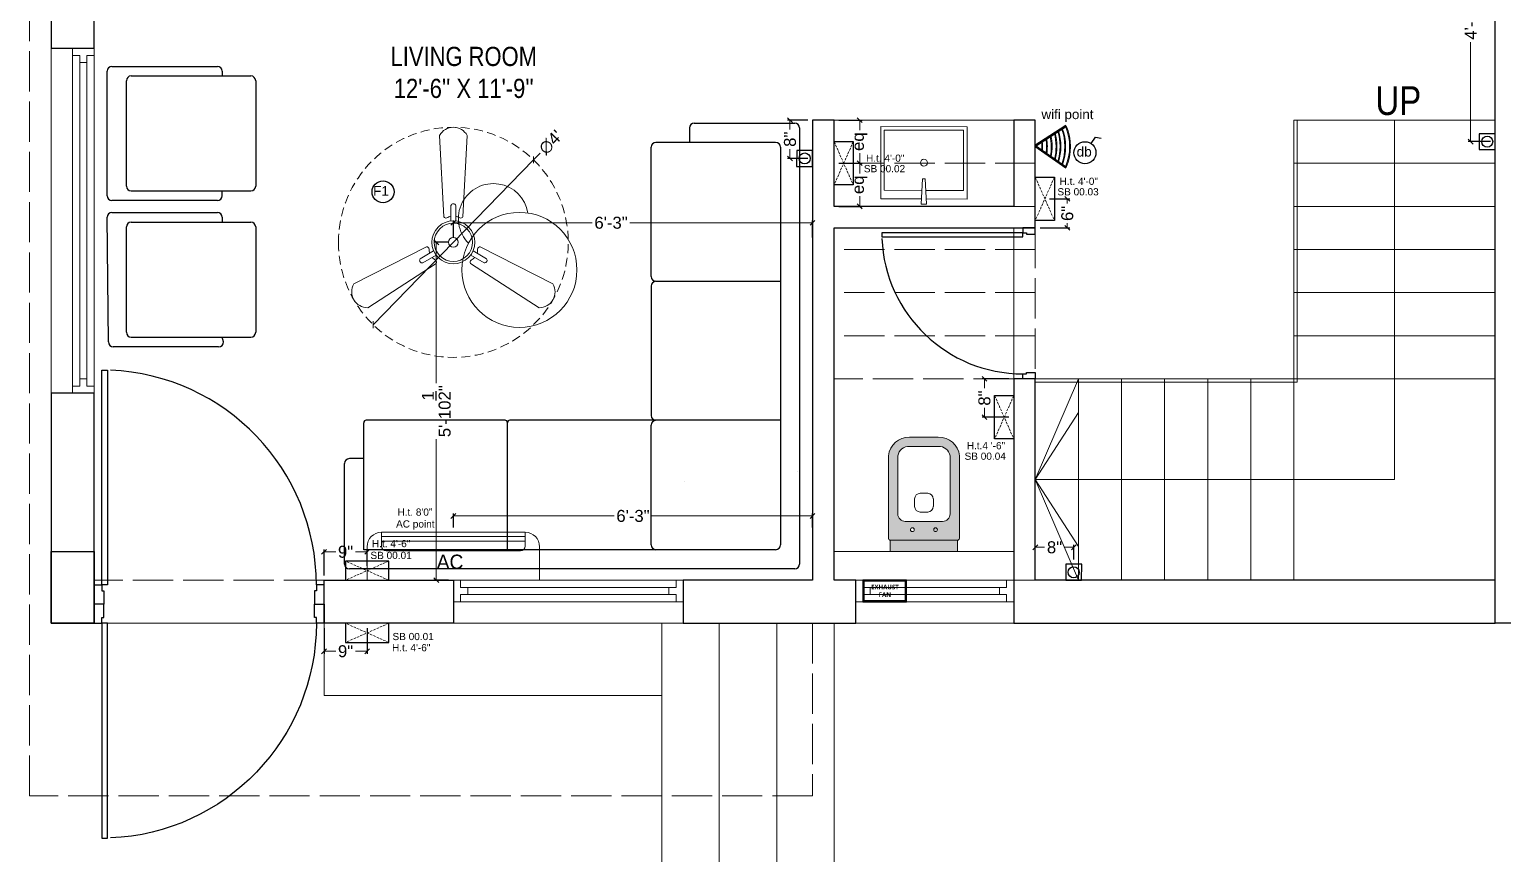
# Model space of a CAD drawing. Header units: millimetres. Extents: x 56222 to 3066687, y -650199 to -121287.
# Drawn here: x 147499.9 to 147807.4, y -178407.9 to -178236 of the extents above; entities that cross this region are included whole.
import ezdxf

# ---------------------------------------------------------------- set-up
doc = ezdxf.new("R2010")
doc.units = ezdxf.units.MM
doc.header["$MEASUREMENT"] = 0
doc.header["$PDMODE"] = 35
for name, pattern in [('ACAD_ISO02W100', [15, 12, -3]), ('DASHED', [0.75, 0.5, -0.25]), ('DASHED2', [0.375, 0.25, -0.125])]:
    doc.linetypes.add(name, pattern=pattern)
doc.layers.get('Defpoints').update_dxf_attribs({"color": 220})
for name, color, linetype, lineweight in [('$TD_AUDIT_GENERATED_(A0BDF17)', 32, 'Continuous', 30), ('COLUMN', 1, 'Continuous', 30), ('dim05', 1, 'Continuous', 13), ('el', 7, 'Continuous', 20), ('ELEC-wires', 1, 'DASHED2', 13), ('Electrical', 84, 'Continuous', 30), ('FIRST FLOOR ( TEXT )', 7, 'Continuous', 9), ('FUR', 250, 'Continuous', 0), ('FURNITURE', 32, 'Continuous', 9), ('GROUND FLOOR', 7, 'Continuous', 9), ('GROUND FLOOR  ( PLINE )', 251, 'Continuous', 30), ('GROUND FLOOR ( DW_RAIL )', 7, 'Continuous', 9), ('GROUND FLOOR ( STAIR )', 251, 'Continuous', 9), ('Text', 7, 'Continuous', 15), ('wall', 7, 'Continuous', 30), ('XX~SLAB ( BEAM )~ ( DIM )', 7, 'Continuous', 9)]:
    doc.layers.add(name, color=color, linetype=linetype, lineweight=lineweight)
for name, color, linetype in [('AR DOOR', 40, 'Continuous'), ('AR ELE-5', 134, 'Continuous'), ('GROUND FLOOR  ( Text )', 251, 'Continuous'), ('Labels and Texts', 8, 'Continuous')]:
    doc.layers.add(name, color=color, linetype=linetype)
doc.styles.add('Arial', font='arial.ttf')
doc.styles.add("Cn_BT_0'-0", font='swissc.ttf')
doc.styles.add('KATHA', font='swissc.ttf')
doc.styles.get("Standard").update_dxf_attribs({"font": 'arial.ttf', "height": 6})
doc.styles.add('TEXT', font='eurr____.ttf')
doc.dimstyles.new('ISO-25', dxfattribs={"dimtxt": 2.5, "dimasz": 1, "dimexe": 0.5, "dimexo": 1, "dimtad": 0, "dimdec": 1, "dimlunit": 4, "dimtxsty": 'Standard', "dimblk": 'OBLIQUE', "dimcen": 2.5, "dimclrd": 1, "dimclre": 1, "dimclrt": 5, "dimadec": 0, "dimazin": 0, "dimtfac": 1, "dimtdec": 1, "dimtmove": 0, "dimatfit": 3, "dimfxl": 1, "dimlwd": -1, "dimarcsym": 0})

# ---------------------------------------------------------------- blocks, each defined once
blk = doc.blocks.new('*U18')
for points in [[(0, 0), (0, 1120), (-30, 1120), (-30, 0)], [(40, 0), (0, 0), (0, -30), (-10, -30), (-10, -100), (40, -100)], [(-1160, 0), (-1120, 0), (-1120, -30), (-1110, -30), (-1110, -100), (-1160, -100)]]:
    blk.add_lwpolyline(points, close=True)
at = {"layer": 'AR ELE-5', "linetype": 'ByBlock', "ltscale": 15}
blk.add_arc((2, -1), 1122, 92.373, 179.9653, dxfattribs=at)
blk = doc.blocks.new('*U20')
for points in [[(0, 0), (0, 1120), (30, 1120), (30, 0)], [(-40, 0), (0, 0), (0, -30), (10, -30), (10, -100), (-40, -100)], [(1160, 0), (1120, 0), (1120, -30), (1110, -30), (1110, -100), (1160, -100)]]:
    blk.add_lwpolyline(points, close=True)
at = {"layer": 'AR ELE-5', "linetype": 'ByBlock', "ltscale": 15}
blk.add_arc((-1.6, -0.7), 1121.6, 0.03474, 87.62699, dxfattribs=at)
blk = doc.blocks.new('A$C3EC62B37')
at = {"layer": 'FURNITURE', "lineweight": 30, "ltscale": 0.25, "true_color": 0xffffff}
h = blk.add_hatch(color=7, dxfattribs=at)
h.dxf.hatch_style = 1
h.paths.add_polyline_path([(-12.22, 0), (-12.22, 2.35), (-26.26, 2.35), (-26.26, 0)])
h.paths.add_polyline_path([(-26.26, 2.35), (-12.22, 2.35, 0.414214), (-11.83, 2.74), (-11.83, 19.96, 0.388639), (-16.24, 23.87), (-22.38, 23.87, 0.379499), (-26.65, 19.96), (-26.65, 2.74, 0.414214)])
h.paths.add_polyline_path([(-15.35, 6.26), (-23.13, 6.26, -0.414214), (-24.7, 7.83), (-24.7, 19.96, -0.349567), (-22.37, 21.91), (-16.24, 21.91, -0.364948), (-13.78, 19.96), (-13.78, 7.83, -0.414214)], flags=16)
h.paths.add_polyline_path([(-18.46, 8.22), (-20.02, 8.22, -0.414214), (-21.2, 9.39), (-21.2, 10.96, -0.414214), (-20.02, 12.13), (-18.46, 12.13, -0.414214), (-17.28, 10.96), (-17.28, 9.39, -0.414214)], flags=0)
h.paths.add_polyline_path([(-22.06, 4.53, -1), (-21.27, 4.53, -1)], flags=16)
at = {"layer": 'FURNITURE', "color": 0, "linetype": 'ByBlock', "lineweight": -2}
for p, q in [((-22.24, 23.87), (-16.24, 23.87)), ((-22.24, 21.91), (-16.24, 21.91)), ((-26.65, 2.74), (-26.65, 19.96)), ((-24.7, 7.83), (-24.7, 19.96)), ((-13.78, 7.83), (-13.78, 19.96)), ((-11.83, 2.74), (-11.83, 19.96)), ((-21.2, 9.39), (-21.2, 10.96)), ((-20.02, 12.13), (-18.46, 12.13)), ((-17.28, 9.39), (-17.28, 10.96)), ((-23.13, 6.26), (-15.35, 6.26)), ((-20.02, 8.22), (-18.46, 8.22)), ((-26.26, 2.35), (-12.22, 2.35)), ((-26.26, 2.35), (-26.26, 0)), ((-26.26, 0), (-12.22, 0)), ((-26.26, 0), (-12.22, 0)), ((-12.22, 2.35), (-12.22, 0))]:
    blk.add_line(p, q, dxfattribs=at)
for centre in [(-21.66, 4.53), (-16.81, 4.53)]:
    blk.add_circle(centre, 0.391, dxfattribs=at)
for centre, radius, start, end in [((-22.31, 19.5), 4.37, 89.0873, 174.0395), ((-22.31, 19.48), 2.44, 88.437, 168.6348), ((-16.17, 19.5), 4.37, 5.9605, 90.9127), ((-16.17, 19.48), 2.44, 11.3652, 91.563), ((-20.02, 10.96), 1.17, 90, 180), ((-20.02, 9.39), 1.17, 180, 270), ((-18.46, 10.96), 1.17, 0, 90), ((-18.46, 9.39), 1.17, 270, 0), ((-23.13, 7.83), 1.57, 180, 270), ((-15.35, 7.83), 1.57, 270, 0), ((-26.26, 2.74), 0.391, 180, 270), ((-12.22, 2.74), 0.391, 270, 0)]:
    blk.add_arc(centre, radius, start, end, dxfattribs=at)
blk = doc.blocks.new('_Oblique')
at = {"layer": 'wall', "color": 0, "lineweight": -2}
blk.add_line((-0.5, -0.5), (0.5, 0.5), dxfattribs=at)
blk = doc.blocks.new('*D342')
at = {"layer": 'Defpoints', "color": 0, "lineweight": 30, "transparency": 16777216}
for p in [(147570.39, -178344.95), (147570.39, -178348.87), (147561.39, -178350.86)]:
    blk.add_point(p, dxfattribs=at)
at = {"layer": 'dim05', "color": 1, "linetype": 'Continuous', "lineweight": -2, "transparency": 16777216}
for p, q in [((147561.39, -178349.86), (147561.39, -178344.45)), ((147570.39, -178347.87), (147570.39, -178344.45))]:
    blk.add_line(p, q, dxfattribs=at)
at = {"layer": 'dim05', "color": 1, "linetype": 'Continuous', "transparency": 16777216}
for p, q in [((147561.39, -178344.95), (147563.83, -178344.95)), ((147570.39, -178344.95), (147567.95, -178344.95))]:
    blk.add_line(p, q, dxfattribs=at)
at = {"layer": 'dim05', "color": 1, "transparency": 16777216, "rotation": 180}
blk.add_blockref('_Oblique', (147561.39, -178344.95), dxfattribs=at)
at = {"layer": 'dim05', "color": 1, "transparency": 16777216}
blk.add_blockref('_Oblique', (147570.39, -178344.95), dxfattribs=at)
at = {"layer": 'dim05', "color": 5, "lineweight": 25, "transparency": 16777216, "insert": (147565.89, -178344.95), "char_height": 2.5, "attachment_point": 5, "style": 'Arial'}
blk.add_mtext('9"', dxfattribs=at)
blk = doc.blocks.new('6616')
at = {"color": 242, "linetype": 'DASHED', "true_color": 0xcd2027}
for p, q in [((386784.79, -36915.77), (386775.78, -36911.78)), ((386784.79, -36911.78), (386775.78, -36915.77))]:
    blk.add_line(p, q, dxfattribs=at)
at = {"layer": 'ELEC-wires', "color": 5, "linetype": 'ByBlock', "lineweight": 30, "ltscale": 4}
blk.add_lwpolyline([(386775.78, -36911.78), (386784.79, -36911.78), (386784.79, -36915.77), (386775.78, -36915.77)], close=True, dxfattribs=at)
blk = doc.blocks.new('WIFI')
at = {"layer": '$TD_AUDIT_GENERATED_(A0BDF17)', "lineweight": 13, "true_color": 0xc7c8ca}
h = blk.add_hatch(color=9, dxfattribs=at)
h.dxf.hatch_style = 1
h.paths.add_polyline_path([(3320075.15, -510037.5), (3320075.24, -510037.64, -0.206837), (3320083.72, -510037.64), (3320083.82, -510037.5, 0.208331)])
h.paths.add_polyline_path([(3320075.66, -510038.29), (3320075.76, -510038.44, -0.179121), (3320083.18, -510038.42), (3320083.28, -510038.28, 0.181041)])
h.paths.add_polyline_path([(3320076.19, -510039.11), (3320076.29, -510039.25, -0.151306), (3320082.61, -510039.23), (3320082.71, -510039.09, 0.153663)])
h.paths.add_polyline_path([(3320076.65, -510039.81), (3320076.74, -510039.95, -0.127939), (3320082.13, -510039.93), (3320082.23, -510039.78, 0.130675)])
h.paths.add_polyline_path([(3320077.21, -510040.67), (3320077.31, -510040.82, -0.099586), (3320081.53, -510040.79), (3320081.63, -510040.64, 0.102799)])
h.paths.add_polyline_path([(3320077.79, -510041.56), (3320077.89, -510041.71, -0.070714), (3320080.9, -510041.69), (3320081.01, -510041.54, 0.074439)])
h.paths.add_polyline_path([(3320080.36, -510042.46, 0.045415), (3320078.39, -510042.48), (3320078.5, -510042.64, -0.041129), (3320080.25, -510042.62)])
at = {"layer": '$TD_AUDIT_GENERATED_(A0BDF17)', "color": 5, "lineweight": 53}
for q in [(3320075.15, -510037.5), (3320083.82, -510037.5)]:
    blk.add_line((3320079.34, -510043.93), q, dxfattribs=at)
at = {"layer": '$TD_AUDIT_GENERATED_(A0BDF17)', "lineweight": 13}
for centre, radius, start, end in [((3320079.48, -510047.46), 10.86, 66.4636, 113.5364), ((3320079.48, -510048.46), 10.86, 69.5551, 110.602), ((3320079.48, -510048.46), 10.69, 69.7839, 110.4045), ((3320079.48, -510049.45), 10.86, 72.6901, 107.6338), ((3320079.48, -510049.45), 10.69, 72.9716, 107.3874), ((3320079.48, -510050.29), 10.86, 75.3462, 105.1259), ((3320079.48, -510051.29), 10.86, 78.5929, 102.0702), ((3320079.48, -510051.29), 10.69, 78.9794, 101.7278), ((3320079.48, -510052.28), 10.86, 81.9217, 98.9505), ((3320079.48, -510052.28), 10.69, 82.3715, 98.5509), ((3320079.48, -510053.28), 10.86, 85.3513, 95.7524), ((3320079.48, -510053.28), 10.69, 85.8705, 95.2913)]:
    blk.add_arc(centre, radius, start, end, dxfattribs=at)
at = {"layer": '$TD_AUDIT_GENERATED_(A0BDF17)', "color": 252, "lineweight": 13, "true_color": 0x939598}
blk.add_arc((3320079.48, -510047.46), 10.69, 66.6419, 113.3863, dxfattribs=at)
at = {"layer": 'Labels and Texts', "lineweight": 13}
blk.add_arc((3320079.48, -510050.29), 10.69, 75.6739, 104.837, dxfattribs=at)
blk = doc.blocks.new('*D343')
at = {"layer": 'Defpoints', "color": 0, "lineweight": 30, "transparency": 16777216}
for p in [(147561.39, -178359.86), (147570.39, -178359.86), (147570.39, -178365.71)]:
    blk.add_point(p, dxfattribs=at)
at = {"layer": 'dim05', "color": 1, "linetype": 'Continuous', "lineweight": -2, "transparency": 16777216}
for p, q in [((147561.39, -178360.86), (147561.39, -178366.21)), ((147570.39, -178360.86), (147570.39, -178366.21))]:
    blk.add_line(p, q, dxfattribs=at)
at = {"layer": 'dim05', "color": 1, "linetype": 'Continuous', "transparency": 16777216}
for p, q in [((147561.39, -178365.71), (147563.83, -178365.71)), ((147570.39, -178365.71), (147567.95, -178365.71))]:
    blk.add_line(p, q, dxfattribs=at)
at = {"layer": 'dim05', "color": 1, "transparency": 16777216, "rotation": 180}
blk.add_blockref('_Oblique', (147561.39, -178365.71), dxfattribs=at)
at = {"layer": 'dim05', "color": 1, "transparency": 16777216}
blk.add_blockref('_Oblique', (147570.39, -178365.71), dxfattribs=at)
at = {"layer": 'dim05', "color": 5, "lineweight": 25, "transparency": 16777216, "insert": (147565.89, -178365.71), "char_height": 2.5, "attachment_point": 5, "style": 'Arial'}
blk.add_mtext('9"', dxfattribs=at)
blk = doc.blocks.new('*D344')
at = {"layer": 'Defpoints', "color": 0, "lineweight": 30, "transparency": 16777216}
for p in [(147663.39, -178254.86), (147658.67, -178262.86), (147663.39, -178262.86)]:
    blk.add_point(p, dxfattribs=at)
at = {"layer": 'dim05', "color": 1, "linetype": 'Continuous', "lineweight": -2, "transparency": 16777216}
for p, q in [((147662.39, -178254.86), (147658.17, -178254.86)), ((147662.39, -178262.86), (147658.17, -178262.86))]:
    blk.add_line(p, q, dxfattribs=at)
at = {"layer": 'dim05', "color": 1, "linetype": 'Continuous', "transparency": 16777216}
for p, q in [((147658.67, -178254.86), (147658.67, -178256.8)), ((147658.67, -178262.86), (147658.67, -178260.93))]:
    blk.add_line(p, q, dxfattribs=at)
at = {"layer": 'dim05', "color": 1, "transparency": 16777216}
for p, rotation in [((147658.67, -178254.86), 90), ((147658.67, -178262.86), 270)]:
    blk.add_blockref('_Oblique', p, dxfattribs=dict(at, rotation=rotation))
at = {"layer": 'dim05', "color": 5, "lineweight": 25, "transparency": 16777216, "insert": (147658.67, -178258.86), "char_height": 2.5, "attachment_point": 5, "rotation": 90, "style": 'Arial'}
blk.add_mtext('8"', dxfattribs=at)
blk = doc.blocks.new('*D345')
at = {"layer": 'Defpoints', "color": 0, "lineweight": 30, "transparency": 16777216}
for p in [(147705.39, -178308.86), (147699.27, -178316.86), (147705.39, -178316.86)]:
    blk.add_point(p, dxfattribs=at)
at = {"layer": 'dim05', "color": 1, "linetype": 'Continuous', "lineweight": -2, "transparency": 16777216}
for p, q in [((147704.39, -178308.86), (147698.77, -178308.86)), ((147704.39, -178316.86), (147698.77, -178316.86))]:
    blk.add_line(p, q, dxfattribs=at)
at = {"layer": 'dim05', "color": 1, "linetype": 'Continuous', "transparency": 16777216}
for p, q in [((147699.27, -178308.86), (147699.27, -178310.8)), ((147699.27, -178316.86), (147699.27, -178314.93))]:
    blk.add_line(p, q, dxfattribs=at)
at = {"layer": 'dim05', "color": 1, "transparency": 16777216}
for p, rotation in [((147699.27, -178308.86), 90), ((147699.27, -178316.86), 270)]:
    blk.add_blockref('_Oblique', p, dxfattribs=dict(at, rotation=rotation))
at = {"layer": 'dim05', "color": 5, "lineweight": 25, "transparency": 16777216, "insert": (147699.27, -178312.86), "char_height": 2.5, "attachment_point": 5, "rotation": 90, "style": 'Arial'}
blk.add_mtext('8"', dxfattribs=at)
blk = doc.blocks.new('*D346')
at = {"layer": 'Defpoints', "color": 0, "lineweight": 30, "transparency": 16777216}
for p in [(147667.89, -178254.86), (147667.89, -178263.86), (147673.22, -178263.86)]:
    blk.add_point(p, dxfattribs=at)
at = {"layer": 'dim05', "color": 1, "linetype": 'Continuous', "lineweight": -2, "transparency": 16777216}
for p, q in [((147668.89, -178254.86), (147673.72, -178254.86)), ((147668.89, -178263.86), (147673.72, -178263.86))]:
    blk.add_line(p, q, dxfattribs=at)
at = {"layer": 'dim05', "color": 1, "linetype": 'Continuous', "transparency": 16777216}
for p, q in [((147673.22, -178254.86), (147673.22, -178256.99)), ((147673.22, -178263.86), (147673.22, -178261.74))]:
    blk.add_line(p, q, dxfattribs=at)
at = {"layer": 'dim05', "color": 1, "transparency": 16777216}
for p, rotation in [((147673.22, -178254.86), 90), ((147673.22, -178263.86), 270)]:
    blk.add_blockref('_Oblique', p, dxfattribs=dict(at, rotation=rotation))
at = {"layer": 'dim05', "color": 5, "lineweight": 25, "transparency": 16777216, "insert": (147673.22, -178259.36), "char_height": 2.5, "attachment_point": 5, "rotation": 90, "style": 'Arial'}
blk.add_mtext('eq', dxfattribs=at)
blk = doc.blocks.new('*D347')
at = {"layer": 'Defpoints', "color": 0, "lineweight": 30, "transparency": 16777216}
for p in [(147667.89, -178263.86), (147673.22, -178263.86), (147667.89, -178272.86)]:
    blk.add_point(p, dxfattribs=at)
at = {"layer": 'dim05', "color": 1, "linetype": 'Continuous', "lineweight": -2, "transparency": 16777216}
for p, q in [((147668.89, -178263.86), (147673.72, -178263.86)), ((147668.89, -178272.86), (147673.72, -178272.86))]:
    blk.add_line(p, q, dxfattribs=at)
at = {"layer": 'dim05', "color": 1, "linetype": 'Continuous', "transparency": 16777216}
for p, q in [((147673.22, -178263.86), (147673.22, -178265.99)), ((147673.22, -178272.86), (147673.22, -178270.74))]:
    blk.add_line(p, q, dxfattribs=at)
at = {"layer": 'dim05', "color": 1, "transparency": 16777216}
for p, rotation in [((147673.22, -178263.86), 90), ((147673.22, -178272.86), 270)]:
    blk.add_blockref('_Oblique', p, dxfattribs=dict(at, rotation=rotation))
at = {"layer": 'dim05', "color": 5, "lineweight": 25, "transparency": 16777216, "insert": (147673.22, -178268.36), "char_height": 2.5, "attachment_point": 5, "rotation": 90, "style": 'Arial'}
blk.add_mtext('eq', dxfattribs=at)
blk = doc.blocks.new('fan')
at = {"layer": 'Electrical', "lineweight": 15, "ltscale": 20}
for p, q in [((3300835.29, -509900.78), (3300836.47, -509923.43)), ((3300841.81, -509923.43), (3300842.99, -509900.78)), ((3300838.47, -509924.57), (3300838.47, -509920.25)), ((3300839.81, -509920.28), (3300839.81, -509924.57)), ((3300831.66, -509931.77), (3300811.45, -509942.07)), ((3300829.93, -509935.08), (3300833.64, -509932.93)), ((3300844.64, -509932.93), (3300848.38, -509935.09)), ((3300866.83, -509942.07), (3300846.62, -509931.77)), ((3300815.3, -509948.74), (3300834.33, -509936.39)), ((3300834.31, -509934.09), (3300830.57, -509936.25)), ((3300843.95, -509936.39), (3300862.98, -509948.74)), ((3300847.68, -509936.23), (3300843.97, -509934.09))]:
    blk.add_line(p, q, dxfattribs=at)
at = {"layer": 'Electrical', "linetype": 'DASHED', "lineweight": 15, "ltscale": 5}
blk.add_circle((3300839.14, -509930.53), 32, dxfattribs=at)
at = {"layer": 'Electrical', "lineweight": 15, "ltscale": 20}
for centre, major_axis, start_param, end_param in [((3300839.14, -509902.94), (3.12, 3.12), -0.272136, 1.842967), ((3300839.13, -509920.5), (0.501, 0.501), -0.465536, 1.983618), ((3300839.14, -509930.53), (4.24, -4.24), 3.14161, 9.424795), ((3300839.14, -509930.53), (3.77, -3.77), 1.749190548672175e-05, 6.283202799085073), ((3300837.1, -509923.08), (0.51, 0.51), 2.863014, 4.257784), ((3300839.14, -509926.42), (2.27, -2.27), 2.565057, 2.951308), ((3300839.14, -509926.42), (2.27, 2.27), 0.19032, 0.57657), ((3300841.18, -509923.08), (0.51, -0.51), 5.167028, 6.561799), ((3300839.14, -509930.53), (0.943, 0.943), 1.570814, 7.853999), ((3300831.67, -509932.49), (0.51, -0.51), 0.978238, 2.373008), ((3300835.59, -509932.58), (2.27, -2.27), 3.855511, 4.241762), ((3300842.69, -509932.58), (2.27, 2.27), 5.183051, 5.569301), ((3300846.61, -509932.49), (0.51, -0.51), 2.339416, 3.734186), ((3300830.46, -509935.55), (0.501, -0.501), 3.199655, 5.648809), ((3300835.59, -509932.58), (2.27, -2.27), 4.659452, 5.045703), ((3300833.71, -509936.02), (0.51, 0.51), -1.325776, 0.068994), ((3300844.57, -509936.02), (0.51, -0.51), 3.072633, 4.467404), ((3300842.69, -509932.58), (2.27, 2.27), 4.37911, 4.765361), ((3300847.83, -509935.54), (0.501, 0.501), 3.723254, 6.172408), ((3300815.25, -509944.32), (3.12, -3.12), 3.393055, 5.508159), ((3300863.03, -509944.32), (3.12, -3.12), 5.48745, 7.602554)]:
    blk.add_ellipse(centre, major_axis=major_axis, ratio=1, start_param=start_param, end_param=end_param, dxfattribs=at)
blk = doc.blocks.new('*D356')
at = {"layer": 'Defpoints', "color": 0, "lineweight": 30, "transparency": 16777216}
for p in [(147663.39, -178276.29), (147588.39, -178280.36), (147663.39, -178280.36)]:
    blk.add_point(p, dxfattribs=at)
at = {"layer": 'dim05', "color": 1, "linetype": 'Continuous', "lineweight": -2, "transparency": 16777216}
for p, q in [((147588.39, -178279.36), (147588.39, -178275.79)), ((147663.39, -178279.36), (147663.39, -178275.79))]:
    blk.add_line(p, q, dxfattribs=at)
at = {"layer": 'dim05', "color": 1, "linetype": 'Continuous', "transparency": 16777216}
for p, q in [((147588.39, -178276.29), (147617.35, -178276.29)), ((147663.39, -178276.29), (147625.26, -178276.29))]:
    blk.add_line(p, q, dxfattribs=at)
at = {"layer": 'dim05', "color": 1, "transparency": 16777216, "rotation": 180}
blk.add_blockref('_Oblique', (147588.39, -178276.29), dxfattribs=at)
at = {"layer": 'dim05', "color": 1, "transparency": 16777216}
blk.add_blockref('_Oblique', (147663.39, -178276.29), dxfattribs=at)
at = {"layer": 'dim05', "color": 5, "lineweight": 25, "transparency": 16777216, "insert": (147621.31, -178276.29), "char_height": 2.5, "attachment_point": 5, "style": 'Arial'}
blk.add_mtext('6\'-3"', dxfattribs=at)
blk = doc.blocks.new('*D364')
at = {"layer": 'Defpoints', "color": 0, "lineweight": 30, "transparency": 16777216}
for p in [(147711.88, -178271.29), (147709.89, -178277.36), (147716.57, -178277.36)]:
    blk.add_point(p, dxfattribs=at)
at = {"layer": 'dim05', "color": 1, "linetype": 'Continuous', "lineweight": -2, "transparency": 16777216}
for p, q in [((147712.88, -178271.29), (147717.07, -178271.29)), ((147710.89, -178277.36), (147717.07, -178277.36))]:
    blk.add_line(p, q, dxfattribs=at)
at = {"layer": 'dim05', "color": 1, "linetype": 'Continuous', "transparency": 16777216}
for p, q in [((147716.57, -178271.29), (147716.57, -178272.26)), ((147716.57, -178277.36), (147716.57, -178276.4))]:
    blk.add_line(p, q, dxfattribs=at)
at = {"layer": 'dim05', "color": 1, "transparency": 16777216}
for p, rotation in [((147716.57, -178271.29), 90), ((147716.57, -178277.36), 270)]:
    blk.add_blockref('_Oblique', p, dxfattribs=dict(at, rotation=rotation))
at = {"layer": 'dim05', "color": 5, "lineweight": 25, "transparency": 16777216, "insert": (147716.57, -178274.33), "char_height": 2.5, "attachment_point": 5, "rotation": 90, "style": 'Arial'}
blk.add_mtext('6"', dxfattribs=at)
blk = doc.blocks.new('*D471')
at = {"layer": 'Defpoints', "color": 0, "lineweight": 30, "transparency": 16777216}
for p in [(147588.39, -178280.36), (147584.83, -178350.86), (147588.39, -178350.86)]:
    blk.add_point(p, dxfattribs=at)
at = {"layer": 'dim05', "color": 1, "linetype": 'Continuous', "lineweight": -2, "transparency": 16777216}
for p, q in [((147587.39, -178280.36), (147584.33, -178280.36)), ((147587.39, -178350.86), (147584.33, -178350.86))]:
    blk.add_line(p, q, dxfattribs=at)
at = {"layer": 'dim05', "color": 1, "linetype": 'Continuous', "transparency": 16777216}
for p, q in [((147584.83, -178280.36), (147584.83, -178309.78)), ((147584.83, -178350.86), (147584.83, -178321.44))]:
    blk.add_line(p, q, dxfattribs=at)
at = {"layer": 'dim05', "color": 1, "transparency": 16777216}
for p, rotation in [((147584.83, -178280.36), 90), ((147584.83, -178350.86), 270)]:
    blk.add_blockref('_Oblique', p, dxfattribs=dict(at, rotation=rotation))
at = {"layer": 'dim05', "color": 5, "lineweight": 25, "transparency": 16777216, "insert": (147584.83, -178315.61), "char_height": 2.5, "attachment_point": 5, "rotation": 90, "style": 'Arial'}
blk.add_mtext('5\'-10{\\H1x;\\S1/2;}"', dxfattribs=at)
blk = doc.blocks.new('*D472')
at = {"layer": 'Defpoints', "color": 0, "lineweight": 30, "transparency": 16777216}
for p in [(147605.14, -178263.17), (147571.64, -178297.55)]:
    blk.add_point(p, dxfattribs=at)
at = {"layer": 'dim05', "color": 1, "linetype": 'Continuous', "transparency": 16777216}
for p in [(147571.64, -178297.55), (147606.53, -178261.74)]:
    blk.add_line(p, (147605.14, -178263.17), dxfattribs=at)
at = {"layer": 'dim05', "color": 1, "transparency": 16777216}
for p, rotation in [((147605.14, -178263.17), 225.7486149896374), ((147571.64, -178297.55), 45.7486149896374)]:
    blk.add_blockref('_Oblique', p, dxfattribs=dict(at, rotation=rotation))
at = {"layer": 'dim05', "color": 5, "lineweight": 25, "transparency": 16777216, "insert": (147608.72, -178259.49), "char_height": 2.5, "attachment_point": 5, "rotation": 45.7486, "style": 'Arial'}
blk.add_mtext("∅4'", dxfattribs=at)
blk = doc.blocks.new('*D479')
at = {"layer": 'Defpoints', "color": 0, "lineweight": 30, "transparency": 16777216}
for p in [(147805.89, -178209.86), (147800.77, -178259.36), (147805.89, -178259.36)]:
    blk.add_point(p, dxfattribs=at)
at = {"layer": 'dim05', "color": 1, "linetype": 'Continuous', "lineweight": -2, "transparency": 16777216}
for p, q in [((147804.89, -178209.86), (147800.27, -178209.86)), ((147804.89, -178259.36), (147800.27, -178259.36))]:
    blk.add_line(p, q, dxfattribs=at)
at = {"layer": 'dim05', "color": 1, "linetype": 'Continuous', "transparency": 16777216}
for p, q in [((147800.77, -178209.86), (147800.77, -178230.61)), ((147800.77, -178259.36), (147800.77, -178238.61))]:
    blk.add_line(p, q, dxfattribs=at)
at = {"layer": 'dim05', "color": 1, "transparency": 16777216}
for p, rotation in [((147800.77, -178209.86), 90), ((147800.77, -178259.36), 270)]:
    blk.add_blockref('_Oblique', p, dxfattribs=dict(at, rotation=rotation))
at = {"layer": 'dim05', "color": 5, "lineweight": 25, "transparency": 16777216, "insert": (147800.77, -178234.61), "char_height": 2.5, "attachment_point": 5, "rotation": 90, "style": 'Arial'}
blk.add_mtext('4\'-1"', dxfattribs=at)
blk = doc.blocks.new('*D490')
at = {"layer": 'Defpoints', "color": 0, "lineweight": 30, "transparency": 16777216}
for p in [(147709.89, -178344.01), (147709.89, -178347.55), (147717.91, -178347.55)]:
    blk.add_point(p, dxfattribs=at)
at = {"layer": 'dim05', "color": 1, "linetype": 'Continuous', "lineweight": -2, "transparency": 16777216}
for p, q in [((147709.89, -178346.55), (147709.89, -178343.51)), ((147717.91, -178346.55), (147717.91, -178343.51))]:
    blk.add_line(p, q, dxfattribs=at)
at = {"layer": 'dim05', "color": 1, "linetype": 'Continuous', "transparency": 16777216}
for p, q in [((147709.89, -178344.01), (147711.84, -178344.01)), ((147717.91, -178344.01), (147715.96, -178344.01))]:
    blk.add_line(p, q, dxfattribs=at)
at = {"layer": 'dim05', "color": 1, "transparency": 16777216, "rotation": 180}
blk.add_blockref('_Oblique', (147709.89, -178344.01), dxfattribs=at)
at = {"layer": 'dim05', "color": 1, "transparency": 16777216}
blk.add_blockref('_Oblique', (147717.91, -178344.01), dxfattribs=at)
at = {"layer": 'dim05', "color": 5, "lineweight": 25, "transparency": 16777216, "insert": (147713.9, -178344.01), "char_height": 2.5, "attachment_point": 5, "style": 'Arial'}
blk.add_mtext('8"', dxfattribs=at)
blk = doc.blocks.new('A$C1B9B2090')
at = {"layer": 'Electrical', "ltscale": 10}
blk.add_line((0, 4.97), (10.08, 4.97), dxfattribs=at)
at = {"layer": 'Electrical', "ltscale": 2}
for points in [[(0, 0), (10.08, 0), (10.08, 4.97), (0, 4.97)], [(0.25, 0.25), (9.83, 0.25), (9.83, 4.72), (0.25, 4.72)]]:
    blk.add_lwpolyline(points, close=True, dxfattribs=at)
at = {"layer": 'Electrical', "ltscale": 2, "insert": (1.5, 3.92), "char_height": 1.05, "width": 7.1646, "attachment_point": 1}
blk.add_mtext('\\pxqc;{\\fMalgun Gothic|b1|i0|c0|p34;\\W5.565;\\C0;\\W1;EXHAUST \\P\\W7.7995;\\W1;FAN}', dxfattribs=at)
blk = doc.blocks.new('ac paln')
at = {"layer": 'Electrical', "lineweight": 15}
for p, q in [((389238.69, -37646.36), (389238.69, -37610.34)), ((389238.69, -37610.34), (389245.67, -37610.34)), ((389244.81, -37642.35), (389244.81, -37614.35)), ((389245.81, -37613.35), (389248.68, -37613.35)), ((389246.82, -37643.35), (389246.82, -37613.35)), ((389247.82, -37643.35), (389247.82, -37613.35)), ((389248.68, -37613.35), (389248.68, -37643.35)), ((389248.68, -37643.35), (389248.68, -37613.35)), ((389245.81, -37643.35), (389248.68, -37643.35)), ((389248.68, -37643.35), (389248.68, -37643.35)), ((389245.67, -37646.36), (389238.69, -37646.36))]:
    blk.add_line(p, q, dxfattribs=at)
for centre, start, end in [((389245.67, -37613.35), 0, 90), ((389245.67, -37643.35), 270, 0)]:
    blk.add_arc(centre, 3.01, start, end, dxfattribs=at)
at = {"layer": 'Electrical', "lineweight": 15, "extrusion": (0, 0, -1)}
for centre, start_param, end_param in [((389245.81, -37614.35), -0.785398, 0.785398), ((389245.81, -37642.35), 3.926991, 5.497787)]:
    blk.add_ellipse(centre, major_axis=(-0.71, 0.71), ratio=1, start_param=start_param, end_param=end_param, dxfattribs=at)
at = {"layer": 'Text', "style": 'TEXT'}
blk.add_text('AC', height=3, rotation=270, dxfattribs=at).set_placement((389241.02, -37624.87))
blk = doc.blocks.new('*D855')
at = {"layer": 'Defpoints', "color": 0, "lineweight": 30, "transparency": 16777216}
for p in [(147663.39, -178337.47), (147588.39, -178340.87), (147663.39, -178340.87)]:
    blk.add_point(p, dxfattribs=at)
at = {"layer": 'dim05', "color": 1, "linetype": 'Continuous', "lineweight": -2, "transparency": 16777216}
for p, q in [((147588.39, -178339.87), (147588.39, -178336.97)), ((147663.39, -178339.87), (147663.39, -178336.97))]:
    blk.add_line(p, q, dxfattribs=at)
at = {"layer": 'dim05', "color": 1, "linetype": 'Continuous', "transparency": 16777216}
for p, q in [((147588.39, -178337.47), (147621.94, -178337.47)), ((147663.39, -178337.47), (147629.85, -178337.47))]:
    blk.add_line(p, q, dxfattribs=at)
at = {"layer": 'dim05', "color": 1, "transparency": 16777216, "rotation": 180}
blk.add_blockref('_Oblique', (147588.39, -178337.47), dxfattribs=at)
at = {"layer": 'dim05', "color": 1, "transparency": 16777216}
blk.add_blockref('_Oblique', (147663.39, -178337.47), dxfattribs=at)
at = {"layer": 'dim05', "color": 5, "lineweight": 25, "transparency": 16777216, "insert": (147625.89, -178337.47), "char_height": 2.5, "attachment_point": 5, "style": 'Arial'}
blk.add_mtext('6\'-3"', dxfattribs=at)

msp = doc.modelspace()

# ---------------------------------------------------------------- linework, layer by layer
at = {"layer": 'COLUMN'}
msp.add_lwpolyline([(147504.391, -178344.864), (147513.391, -178344.864), (147513.391, -178359.864), (147504.391, -178359.864)], close=True, dxfattribs=at)
at = {"layer": 'FUR'}
for p, q in [((147660.26, -178328.175), (147660.26, -178328.175)), ((147636.671, -178330.175), (147636.671, -178330.175))]:
    msp.add_line(p, q, dxfattribs=at)
at = {"layer": 'FURNITURE', "lineweight": 30}
for p, q in [((147516.119, -178270.645), (147516.119, -178244.645)), ((147517.119, -178243.645), (147539.119, -178243.645)), ((147540.119, -178244.645), (147540.119, -178245.645)), ((147520.119, -178268.645), (147520.119, -178246.645)), ((147521.119, -178245.645), (147546.119, -178245.645)), ((147547.119, -178246.645), (147547.119, -178268.645)), ((147637.675, -178256.501), (147637.675, -178259.501)), ((147638.675, -178255.501), (147659.675, -178255.501)), ((147660.675, -178256.501), (147660.675, -178347.501)), ((147629.675, -178287.501), (147629.675, -178260.501)), ((147652.675, -178259.501), (147630.675, -178259.501)), ((147655.675, -178259.501), (147652.675, -178259.501)), ((147656.675, -178260.501), (147656.675, -178343.501)), ((147521.119, -178269.645), (147524.119, -178269.645)), ((147524.119, -178269.645), (147546.119, -178269.645)), ((147540.119, -178270.645), (147540.119, -178269.645)), ((147539.119, -178271.645), (147517.119, -178271.645)), ((147516.383, -178301.162), (147516.119, -178275.145)), ((147517.119, -178274.145), (147539.119, -178274.145)), ((147521.119, -178276.145), (147546.119, -178276.145)), ((147540.119, -178275.145), (147540.119, -178276.145)), ((147520.119, -178299.145), (147520.119, -178277.145)), ((147547.119, -178277.145), (147547.119, -178299.145)), ((147629.675, -178289.501), (147629.675, -178316.501)), ((147630.675, -178288.501), (147656.675, -178288.501)), ((147521.119, -178300.145), (147524.119, -178300.145)), ((147524.119, -178300.145), (147546.119, -178300.145)), ((147540.383, -178301.162), (147540.119, -178300.145)), ((147539.383, -178302.162), (147517.383, -178302.162)), ((147569.675, -178344.501), (147569.675, -178318.001)), ((147599.175, -178317.501), (147570.175, -178317.501)), ((147599.675, -178344.501), (147599.675, -178318.001)), ((147656.675, -178317.501), (147600.175, -178317.501)), ((147629.675, -178343.501), (147629.675, -178318.501)), ((147565.675, -178347.501), (147565.675, -178326.501)), ((147569.675, -178325.501), (147566.675, -178325.501)), ((147655.675, -178344.501), (147569.675, -178344.501)), ((147659.675, -178348.501), (147566.675, -178348.501))]:
    msp.add_line(p, q, dxfattribs=at)
at = {"layer": 'FURNITURE'}
for points in [[(147686.144, -178271.323), (147677.633, -178271.309), (147677.642, -178256.215), (147695.642, -178256.236), (147695.633, -178271.33), (147687.121, -178271.324)], [(147686.232, -178269.523), (147678.354, -178269.509), (147678.362, -178256.936), (147694.921, -178256.955), (147694.914, -178269.529), (147687.035, -178269.524)]]:
    msp.add_lwpolyline(points, dxfattribs=at)
at = {"layer": 'FURNITURE', "color": 1, "lineweight": 30, "ltscale": 4}
msp.add_lwpolyline([(147721.537, -178259.769), (147722.455, -178258.445), (147723.638, -178258.632)], dxfattribs=at)
at = {"layer": 'FURNITURE'}
msp.add_lwpolyline([(147686.921, -178267.107), (147686.349, -178267.107), (147686.092, -178272.404), (147687.172, -178272.404)], close=True, dxfattribs=at)
at = {"layer": 'FURNITURE', "color": 1, "lineweight": 30, "ltscale": 4}
for centre in [(147720.253, -178261.667), (147573.714, -178269.829)]:
    msp.add_circle(centre, 2.291, dxfattribs=at)
at = {"layer": 'FURNITURE'}
for centre, radius in [((147686.637, -178263.762), 0.72), ((147602.187, -178286.119, 0.069), 12)]:
    msp.add_circle(centre, radius, dxfattribs=at)
at = {"layer": 'FURNITURE', "lineweight": 30}
for centre, radius, start, end in [((147517.119, -178244.645), 1, 90, 180), ((147539.119, -178244.645), 1, 0, 90), ((147521.119, -178246.645), 1, 90, 180), ((147546.119, -178246.645), 1, 0, 90), ((147638.675, -178256.501), 1, 90, 180), ((147659.675, -178256.501), 1, 0, 90), ((147630.675, -178260.501), 1, 90, 180), ((147655.675, -178260.501), 1, 0, 90), ((147521.119, -178268.645), 1, 180, 270), ((147546.119, -178268.645), 1, 270, 0), ((147517.119, -178270.645), 1, 180, 270), ((147539.119, -178270.645), 1, 270, 0), ((147517.119, -178275.145), 1, 90, 180), ((147521.119, -178277.145), 1, 90, 180), ((147539.119, -178275.145), 1, 0, 90), ((147546.119, -178277.145), 1, 0, 90), ((147630.675, -178287.501), 1, 180, 270), ((147630.675, -178289.501), 1, 90, 180), ((147521.119, -178299.145), 1, 180, 270), ((147546.119, -178299.145), 1, 270, 0), ((147517.383, -178301.162), 1, 180, 270), ((147539.383, -178301.162), 1, 270, 0), ((147570.175, -178318.001), 0.5, 90, 180), ((147599.175, -178318.001), 0.5, 0, 90), ((147600.175, -178318.001), 0.5, 90, 180), ((147630.675, -178316.501), 1, 180, 270), ((147630.675, -178318.501), 1, 90, 180), ((147566.675, -178326.501), 1, 90, 180), ((147630.675, -178343.501), 1, 180, 270), ((147630.675, -178343.501), 1, 180, 270), ((147655.675, -178343.501), 1, 270, 0), ((147566.675, -178347.501), 1, 180, 270), ((147659.675, -178347.501), 1, 270, 0)]:
    msp.add_arc(centre, radius, start, end, dxfattribs=at)
at = {"layer": 'FURNITURE'}
msp.add_arc((147596.75, -178275.421, 0.069), 7.313, 9.19778, 224.68027, dxfattribs=at)
at = {"layer": 'GROUND FLOOR'}
for p, q in [((147504.391, -178067.364), (147504.391, -178359.864)), ((147805.891, -178205.364), (147805.891, -178359.864)), ((147513.391, -178209.864), (147513.391, -178359.864)), ((147513.391, -178239.864), (147504.391, -178239.864)), ((147705.391, -178272.864), (147705.391, -178254.864)), ((147709.891, -178277.364), (147709.891, -178254.864)), ((147705.391, -178359.864), (147705.391, -178277.364)), ((147709.891, -178350.864), (147709.891, -178308.864)), ((147513.391, -178311.864), (147504.391, -178311.864)), ((147663.391, -178350.864), (147561.391, -178350.864)), ((147561.391, -178350.864), (147561.391, -178359.864)), ((147805.891, -178350.864), (147672.391, -178350.864)), ((147904.891, -178359.864), (147504.391, -178359.864)), ((147631.891, -178359.864), (147631.891, -178472.114)), ((147643.891, -178359.864), (147643.891, -178472.114)), ((147655.891, -178359.864), (147655.891, -178472.114)), ((147667.891, -178359.864), (147667.891, -178472.114))]:
    msp.add_line(p, q, dxfattribs=at)
at = {"layer": 'GROUND FLOOR', "color": 5}
msp.add_line((147709.891, -178277.364), (147667.891, -178277.364), dxfattribs=at)
at = {"layer": 'GROUND FLOOR', "linetype": 'ACAD_ISO02W100', "ltscale": 0.7}
msp.add_line((147561.391, -178350.864), (147513.391, -178350.864), dxfattribs=at)
at = {"layer": 'GROUND FLOOR', "color": 1, "linetype": 'ACAD_ISO02W100', "ltscale": 0.7}
msp.add_lwpolyline([(147663.391, -178359.864), (147663.391, -178395.864), (147499.891, -178395.864), (147499.891, -178043.364), (147504.391, -178043.364)], dxfattribs=at)
at = {"layer": 'GROUND FLOOR'}
msp.add_lwpolyline([(147763.891, -178254.864), (147763.891, -178308.864), (147709.891, -178308.864)], dxfattribs=at)
at = {"layer": 'GROUND FLOOR  ( PLINE )', "lineweight": 0}
msp.add_line((147705.391, -178344.864), (147667.891, -178344.864), dxfattribs=at)
at = {"layer": 'GROUND FLOOR  ( PLINE )'}
for points in [[(147513.391, -178209.864), (147573.391, -178209.864), (147573.391, -178205.364), (147513.391, -178205.364), (147513.391, -178194.864), (147504.391, -178194.864), (147504.391, -178239.864), (147513.391, -178239.864)], [(147805.891, -178350.864), (147709.891, -178350.864), (147709.891, -178308.864), (147705.391, -178308.864), (147705.391, -178359.864), (147805.891, -178359.864)], [(147513.391, -178311.864), (147504.391, -178311.864), (147504.391, -178359.864), (147513.391, -178359.864)], [(147561.391, -178350.864), (147588.391, -178350.864), (147588.391, -178359.864), (147561.391, -178359.864)]]:
    msp.add_lwpolyline(points, close=True, dxfattribs=at)
for points in [[(147810.391, -178337.364), (147838.886, -178337.364), (147838.886, -178341.864), (147810.391, -178341.864), (147810.391, -178359.864), (147805.891, -178359.864), (147805.891, -178205.364), (147834.391, -178205.364), (147834.391, -178209.864), (147820.891, -178209.864)], [(147667.891, -178350.864), (147667.891, -178277.364), (147709.891, -178277.364), (147709.891, -178254.864), (147705.391, -178254.864), (147705.391, -178272.864), (147667.891, -178272.864), (147667.891, -178254.864), (147663.391, -178254.864), (147663.391, -178350.864), (147636.391, -178350.864), (147636.391, -178359.864), (147667.891, -178359.864)], [(147667.891, -178359.864), (147667.891, -178359.864), (147672.391, -178359.864), (147672.391, -178350.864), (147667.891, -178350.864)]]:
    msp.add_lwpolyline(points, dxfattribs=at)
at = {"layer": 'GROUND FLOOR ( DW_RAIL )'}
for points in [[(147513.391, -178311.864), (147513.391, -178310.364), (147511.891, -178310.364), (147511.891, -178308.864), (147510.391, -178308.864), (147510.391, -178242.864), (147511.891, -178242.864), (147511.891, -178241.364), (147513.391, -178241.364), (147513.391, -178239.864), (147508.891, -178239.864), (147508.891, -178241.364), (147510.391, -178241.364), (147510.391, -178242.864), (147511.891, -178242.864), (147511.891, -178308.864), (147510.391, -178308.864), (147510.391, -178310.364), (147508.891, -178310.364), (147508.891, -178311.864), (147513.391, -178311.864), (147513.391, -178239.864), (147508.891, -178239.864), (147508.891, -178311.864)], [(147588.391, -178350.864), (147636.391, -178350.864), (147636.391, -178359.864), (147588.391, -178359.864)], [(147636.391, -178350.864), (147634.891, -178350.864), (147634.891, -178352.364), (147633.391, -178352.364), (147633.391, -178353.864), (147591.391, -178353.864), (147591.391, -178352.364), (147589.891, -178352.364), (147589.891, -178350.864), (147588.391, -178350.864), (147588.391, -178355.364), (147589.891, -178355.364), (147589.891, -178353.864), (147591.391, -178353.864), (147591.391, -178352.364), (147633.391, -178352.364), (147633.391, -178353.864), (147634.891, -178353.864), (147634.891, -178355.364), (147636.391, -178355.364), (147636.391, -178350.864), (147588.391, -178350.864), (147588.391, -178355.364), (147636.391, -178355.364)], [(147705.391, -178350.864), (147703.891, -178350.864), (147703.891, -178352.364), (147702.391, -178352.364), (147702.391, -178353.864), (147675.391, -178353.864), (147675.391, -178352.364), (147673.891, -178352.364), (147673.891, -178350.864), (147672.391, -178350.864), (147672.391, -178355.364), (147673.891, -178355.364), (147673.891, -178353.864), (147675.391, -178353.864), (147675.391, -178352.364), (147702.391, -178352.364), (147702.391, -178353.864), (147703.891, -178353.864), (147703.891, -178355.364), (147705.391, -178355.364), (147705.391, -178350.864), (147672.391, -178350.864), (147672.391, -178355.364), (147705.391, -178355.364)]]:
    msp.add_lwpolyline(points, close=True, dxfattribs=at)
at = {"layer": 'GROUND FLOOR ( STAIR )', "color": 5, "linetype": 'ACAD_ISO02W100', "ltscale": 0.7}
for p, q in [((147709.891, -178254.864), (147667.891, -178254.864)), ((147709.891, -178263.864), (147667.891, -178263.864)), ((147709.891, -178272.864), (147667.891, -178272.864)), ((147709.891, -178277.364), (147709.891, -178308.864)), ((147709.891, -178281.864), (147667.891, -178281.864)), ((147709.891, -178290.864), (147667.891, -178290.864)), ((147709.891, -178299.864), (147667.891, -178299.864)), ((147705.391, -178308.864), (147667.891, -178308.864))]:
    msp.add_line(p, q, dxfattribs=at)
at = {"layer": 'GROUND FLOOR ( STAIR )'}
for p, q in [((147805.891, -178254.864), (147763.891, -178254.864)), ((147763.891, -178254.864), (147763.891, -178350.864)), ((147805.891, -178263.864), (147763.891, -178263.864)), ((147805.891, -178272.864), (147763.891, -178272.864)), ((147805.891, -178281.864), (147763.891, -178281.864)), ((147805.891, -178290.864), (147763.891, -178290.864)), ((147805.891, -178299.864), (147763.891, -178299.864)), ((147805.891, -178308.864), (147709.891, -178308.864)), ((147718.891, -178308.864), (147718.891, -178350.864)), ((147727.891, -178308.864), (147727.891, -178350.864)), ((147736.891, -178308.864), (147736.891, -178350.864)), ((147745.891, -178308.864), (147745.891, -178350.864)), ((147754.891, -178308.864), (147754.891, -178350.864))]:
    msp.add_line(p, q, dxfattribs=at)
msp.add_lwpolyline([(147709.891, -178329.864), (147718.891, -178308.864), (147718.891, -178315.864), (147709.891, -178329.864), (147718.891, -178350.864), (147718.891, -178343.864), (147709.891, -178329.864), (147784.891, -178329.864), (147784.891, -178254.864)], dxfattribs=at)
msp.add_lwpolyline([(147709.891, -178308.864), (147763.891, -178308.864), (147763.891, -178254.864), (147764.591, -178254.864), (147764.591, -178309.564), (147709.891, -178309.564)], close=True, dxfattribs=at)
at = {"layer": 'XX~SLAB ( BEAM )~ ( DIM )'}
msp.add_line((147667.891, -178254.864), (147705.391, -178254.864), dxfattribs=at)
at = {"layer": 'XX~SLAB ( BEAM )~ ( DIM )', "color": 6, "lineweight": 30}
for points in [[(147802.564, -178261.014), (147805.883, -178261.014), (147805.9, -178257.704), (147802.581, -178257.704)], [(147660.064, -178264.519), (147663.383, -178264.519), (147663.4, -178261.209), (147660.081, -178261.209)], [(147716.232, -178350.864), (147719.551, -178350.864), (147719.568, -178347.554), (147716.249, -178347.554)]]:
    msp.add_lwpolyline(points, close=True, dxfattribs=at)
at = {"layer": 'XX~SLAB ( BEAM )~ ( DIM )'}
msp.add_lwpolyline([(147561.391, -178359.864), (147631.891, -178359.864), (147631.891, -178374.902), (147561.391, -178374.902)], close=True, dxfattribs=at)
at = {"layer": 'XX~SLAB ( BEAM )~ ( DIM )', "color": 6, "lineweight": 30}
for centre in [(147804.236, -178259.359), (147661.736, -178262.864), (147717.904, -178349.209)]:
    msp.add_circle(centre, 1.155, dxfattribs=at)

# ---------------------------------------------------------------- block references
at = {"color": 1, "lineweight": 35, "rotation": 270}
msp.add_blockref('WIFI', (657753.821, 3141819.096), dxfattribs=at)
at = {"xscale": 0.9052782660299882, "yscale": 0.9052782660299882, "zscale": 0.9052782660299882}
msp.add_blockref('A$C1B9B2090', (147673.891, -178355.364), dxfattribs=at)
at = {"layer": 'AR DOOR', "linetype": 'ByBlock', "lineweight": -2, "extrusion": (0, 0, -1)}
for name, p, xscale, yscale, zscale, rotation in [('*U18', (-147707.266, -178278.414), -0.02624999999989069, 0.02624999999989069, -0.02624999999989069, 270), ('*U20', (-147514.991, -178359.864), 0.04000000000002399, 0.04000000000002399, -0.04000000000002399, 180)]:
    msp.add_blockref(name, p, dxfattribs=dict(at, xscale=xscale, yscale=yscale, zscale=zscale, rotation=rotation))
at = {"layer": 'AR DOOR', "linetype": 'ByBlock', "lineweight": -2, "extrusion": (0, 0, -1), "xscale": -0.04000000000002399, "yscale": 0.04000000000002399, "zscale": -0.04000000000002399}
msp.add_blockref('*U20', (-147514.991, -178351.864), dxfattribs=at)
at = {"layer": 'dim05', "color": 1, "lineweight": 35, "xscale": -0.7500069902881101, "yscale": 0.7500069902881101, "zscale": 0.7500069902881101}
msp.add_blockref('fan', (2623240.82, 204171.097), dxfattribs=at)
at = {"layer": 'el', "color": 1, "rotation": 90}
for p in [(110756.108, -565044.151), (110798.108, -565051.582), (110789.621, -565097.151)]:
    msp.add_blockref('6616', p, dxfattribs=at)
at = {"layer": 'el', "color": 18, "true_color": 0x000000, "rotation": 90}
msp.add_blockref('ac paln', (109960.041, -567589.552), dxfattribs=at)
at = {"layer": 'el', "color": 1, "xscale": -1, "rotation": 180.0000000001202}
for p in [(-239209.896, -215262.648), (-239209.896, -215275.634)]:
    msp.add_blockref('6616', p, dxfattribs=at)
at = {"layer": 'FURNITURE'}
msp.add_blockref('A$C3EC62B37', (147705.88, -178344.864), dxfattribs=at)

# ---------------------------------------------------------------- texts
at = {"layer": 'Electrical', "color": 5, "transparency": 33554687}
for s, height, p in [('wifi point', 2, (147711.168, -178254.657, 0.029)), ('SB 00.02 ', 1.5, (147674.094, -178265.749)), ('SB 00.03 ', 1.5, (147714.503, -178270.572)), ('SB 00.04 ', 1.5, (147695.122, -178325.742)), ('AC point', 1.5, (147576.432, -178339.878)), ('SB 00.01', 1.5, (147571.078, -178346.44)), ('SB 00.01', 1.5, (147575.685, -178363.371))]:
    msp.add_text(s, height=height, dxfattribs=at).set_placement(p)
at = {"layer": 'Electrical', "color": 240, "true_color": 0xed1f24, "transparency": 33554687}
for s, p in [('H.t. 4\'-0"', (147674.545, -178263.551)), ('H.t. 4\'-0"', (147714.954, -178268.375)), ('H.t.4 \'-6"', (147695.573, -178323.544)), ('H.t. 8\'0"', (147576.714, -178337.407)), ('H.t. 4\'-6"', (147571.391, -178343.977)), ('H.t. 4\'-6"', (147575.587, -178365.7))]:
    msp.add_text(s, height=1.5, dxfattribs=at).set_placement(p)
at = {"layer": 'Electrical', "color": 1, "char_height": 2.0357, "attachment_point": 3}
for s, insert in [('db', (147721.674, -178260.432)), ('F1', (147574.947, -178268.625))]:
    msp.add_mtext_dynamic_manual_height_columns(s, width=2.03575, gutter_width=0.679, heights=[2.601], dxfattribs=dict(at, insert=insert))
at = {"layer": 'FIRST FLOOR ( TEXT )', "insert": (147590.561, -178244.934), "char_height": 4, "attachment_point": 5, "style": 'KATHA'}
msp.add_mtext("LIVING ROOM\\P12'-6'' X 11'-9''", dxfattribs=at)
at = {"layer": 'GROUND FLOOR  ( Text )', "insert": (147785.68, -178250.838), "char_height": 6, "attachment_point": 5, "style": "Cn_BT_0'-0"}
msp.add_mtext('UP', dxfattribs=at)

# ---------------------------------------------------------------- dimensions: what is measured, and where the dimension line sits
at = {"layer": 'dim05', "color": 27, "lineweight": 25, "true_color": 0x7d5120}
for base, p1, p2, override, picture, middle in [((147800.77, -178259.359), (147805.891, -178209.864), (147805.891, -178259.359), {"dimdec": 0, "dimtxsty": 'Arial'}, '*D479', (147800.77, -178234.611)), ((147658.672, -178262.864), (147663.391, -178254.864), (147663.391, -178262.864), {"dimtxsty": 'Arial'}, '*D344', (147658.672, -178258.864)), ((147716.566, -178277.364), (147711.885, -178271.295), (147709.891, -178277.364), {"dimtxsty": 'Arial'}, '*D364', (147716.566, -178274.329)), ((147584.827, -178350.864), (147588.391, -178280.364), (147588.391, -178350.864), {"dimtxsty": 'Arial'}, '*D471', (147584.827, -178315.614)), ((147699.267, -178316.864), (147705.391, -178308.864), (147705.391, -178316.864), {"dimtxsty": 'Arial'}, '*D345', (147699.267, -178312.864))]:
    dim = msp.add_linear_dim(base=base, p1=p1, p2=p2, angle=90, dimstyle='ISO-25', override=override, dxfattribs=at)
    dim.commit()
    dim.dimension.update_dxf_attribs({"geometry": picture, "text_midpoint": middle})
for p1, angle, picture, middle in [((147667.891, -178254.864), 90, '*D346', (147673.22, -178259.364)), ((147667.891, -178272.864), 270, '*D347', (147673.22, -178268.364))]:
    dim = msp.add_linear_dim(base=(147673.22, -178263.864), p1=p1, p2=(147667.891, -178263.864), angle=angle, text='eq', dimstyle='ISO-25', override={"dimtxsty": 'Arial'}, dxfattribs=at)
    dim.commit()
    dim.dimension.update_dxf_attribs({"geometry": picture, "text_midpoint": middle})
dim = msp.add_diameter_dim_2p(p1=(147571.644, -178297.555), p2=(147605.139, -178263.173), dimstyle='ISO-25', override={"dimtxsty": 'Arial'}, dxfattribs=at)
dim.commit()
dim.dimension.update_dxf_attribs({"geometry": '*D472', "text_midpoint": (147608.722, -178259.495)})
dim = msp.add_linear_dim(base=(147663.391, -178276.286), p1=(147588.391, -178280.364), p2=(147663.391, -178280.364), dimstyle='ISO-25', override={"dimtxsty": 'Arial'}, dxfattribs=at)
dim.commit()
dim.dimension.update_dxf_attribs({"geometry": '*D356', "text_midpoint": (147621.309, -178276.286), "dimtype": 160})
for base, p1, p2, picture, middle in [((147663.391, -178337.466), (147588.391, -178340.869), (147663.391, -178340.869), '*D855', (147625.891, -178337.466)), ((147570.391, -178344.948), (147561.391, -178350.864), (147570.391, -178348.87), '*D342', (147565.891, -178344.948)), ((147709.891, -178344.012), (147717.909, -178347.554), (147709.891, -178347.554), '*D490', (147713.9, -178344.012)), ((147570.391, -178365.714), (147561.391, -178359.864), (147570.391, -178359.864), '*D343', (147565.891, -178365.714))]:
    dim = msp.add_linear_dim(base=base, p1=p1, p2=p2, dimstyle='ISO-25', override={"dimtxsty": 'Arial'}, dxfattribs=at)
    dim.commit()
    dim.dimension.update_dxf_attribs({"geometry": picture, "text_midpoint": middle})

doc.saveas('drawing.dxf')
